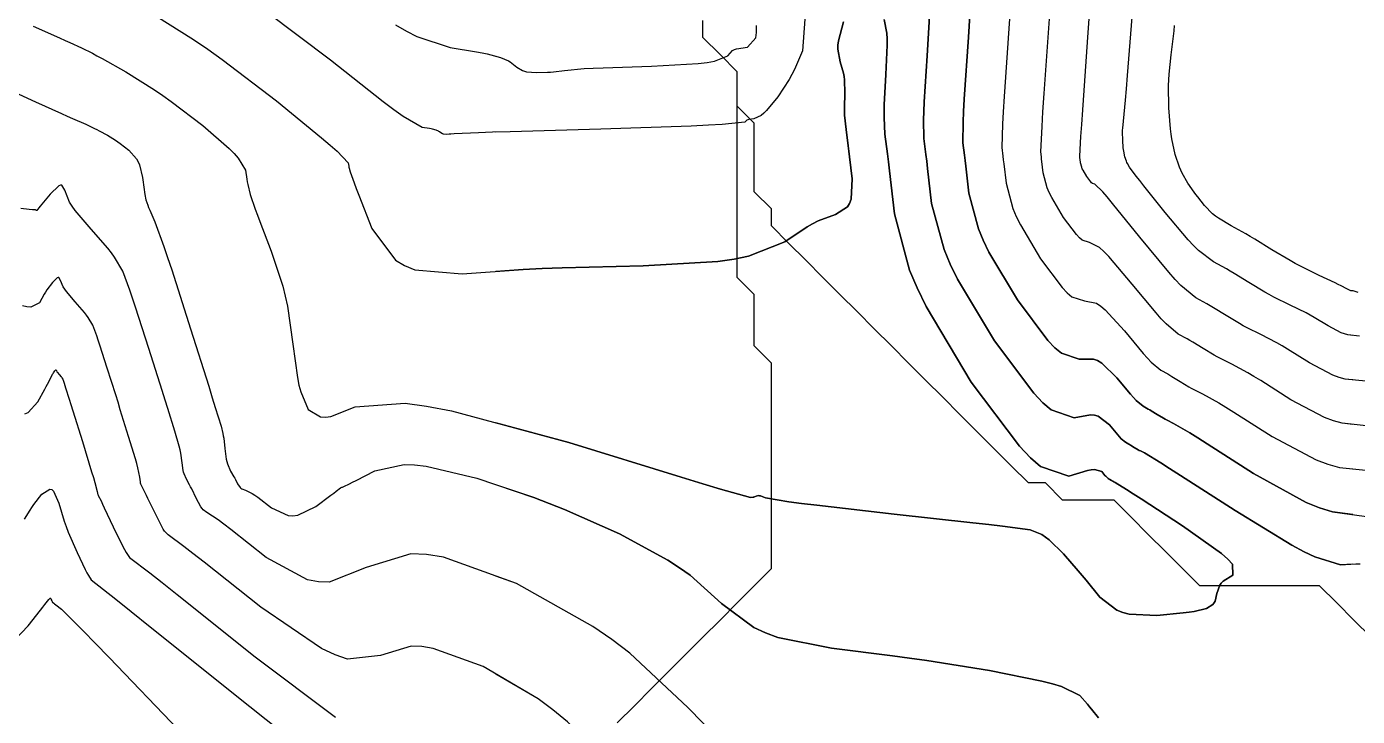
# Model space of a CAD drawing. Header units: metres. Extents: x 837117 to 838479, y 1189012 to 1191015.
# Drawn here: x 837797.5 to 837875.2, y 1190287.4 to 1190327.7 of the extents above; entities that cross this region are included whole.
import ezdxf

# ---------------------------------------------------------------- set-up
doc = ezdxf.new("R2010")
doc.units = ezdxf.units.M
doc.header["$LTSCALE"] = 0.3
for name, color, linetype in [('COTAS 10', 1, 'Continuous'), ('COTAS INT', 252, 'Continuous'), ('DRENAJE', 5, 'Continuous')]:
    doc.layers.add(name, color=color, linetype=linetype)

msp = doc.modelspace()

# ---------------------------------------------------------------- linework, layer by layer
at = {"layer": 'COTAS 10'}
for points in [[(837874.923, 1190296.318), (837874.215, 1190296.282), (837872.709, 1190296.737), (837872.086, 1190297.041), (837871.373, 1190297.422), (837868.052, 1190299.442), (837864.865, 1190301.492), (837864.237, 1190301.893), (837863.719, 1190302.221), (837862.763, 1190302.803), (837862.529, 1190302.919), (837862.465, 1190302.953), (837862.401, 1190302.989), (837862.175, 1190303.125), (837861.961, 1190303.257), (837861.905, 1190303.29), (837861.851, 1190303.321), (837861.666, 1190303.422), (837861.415, 1190303.634), (837861.318, 1190303.735), (837861.21, 1190303.856), (837860.721, 1190304.446), (837860.062, 1190304.942), (837859.847, 1190305.003), (837859.616, 1190305.032), (837858.665, 1190304.859), (837857.315, 1190305.309), (837856.834, 1190305.73), (837856.306, 1190306.28), (837854.01, 1190309.334), (837851.866, 1190312.932), (837851.434, 1190313.824), (837851.072, 1190314.671), (837850.346, 1190317.356), (837850.113, 1190319.392), (837850.062, 1190319.83), (837850.016, 1190320.214), (837849.899, 1190321.147), (837849.879, 1190322.238), (837849.895, 1190322.721), (837849.92, 1190323.282), (837850.088, 1190325.963), (837850.236, 1190328.609)], [(837850.236, 1190328.609), (837850.088, 1190325.963), (837849.92, 1190323.282), (837849.895, 1190322.721), (837849.879, 1190322.238), (837849.899, 1190321.147), (837850.016, 1190320.214), (837850.062, 1190319.83), (837850.113, 1190319.392), (837850.346, 1190317.356), (837851.072, 1190314.671), (837851.434, 1190313.824), (837851.866, 1190312.932), (837854.01, 1190309.334), (837856.306, 1190306.28), (837856.834, 1190305.73), (837857.315, 1190305.309), (837858.665, 1190304.859), (837859.616, 1190305.032), (837859.847, 1190305.003), (837860.062, 1190304.942), (837860.721, 1190304.446), (837861.21, 1190303.856), (837861.318, 1190303.735), (837861.415, 1190303.634), (837861.666, 1190303.422), (837861.851, 1190303.321), (837861.905, 1190303.29), (837861.961, 1190303.257), (837862.175, 1190303.125), (837862.401, 1190302.989), (837862.465, 1190302.953), (837862.529, 1190302.919), (837862.763, 1190302.803), (837863.719, 1190302.221), (837864.237, 1190301.893), (837864.865, 1190301.492), (837868.052, 1190299.442), (837871.373, 1190297.422), (837872.086, 1190297.041), (837872.709, 1190296.737), (837874.215, 1190296.282), (837875.109, 1190296.328), (837875.346, 1190296.339)], [(837874.923, 1190309.659), (837874.642, 1190309.689), (837874.447, 1190309.746), (837874.248, 1190309.819), (837873.495, 1190310.217), (837872.679, 1190310.709), (837872.44, 1190310.841), (837872.196, 1190310.971), (837871.265, 1190311.428), (837870.309, 1190311.9), (837870.048, 1190312.04), (837869.789, 1190312.184), (837868.868, 1190312.739), (837867.996, 1190313.278), (837867.768, 1190313.413), (837867.546, 1190313.541), (837866.794, 1190313.95), (837865.926, 1190314.616), (837865.632, 1190314.905), (837865.314, 1190315.24), (837863.969, 1190316.83), (837862.738, 1190318.385), (837862.493, 1190318.698), (837862.288, 1190318.96), (837861.893, 1190319.48), (837861.774, 1190319.686), (837861.745, 1190319.749), (837861.717, 1190319.816), (837861.627, 1190320.079), (837861.558, 1190320.4), (837861.543, 1190320.503), (837861.53, 1190320.611), (837861.498, 1190321.051), (837861.492, 1190321.511), (837861.496, 1190321.632), (837861.501, 1190321.75), (837861.542, 1190322.153), (837861.658, 1190323.393), (837861.712, 1190324.038), (837861.776, 1190324.815), (837862.084, 1190328.711)], [(837875.316, 1190309.618), (837874.642, 1190309.689), (837874.447, 1190309.746), (837874.248, 1190309.819), (837873.495, 1190310.217), (837872.679, 1190310.709), (837872.44, 1190310.841), (837872.196, 1190310.971), (837871.265, 1190311.428), (837870.309, 1190311.9), (837870.048, 1190312.04), (837869.789, 1190312.184), (837868.868, 1190312.739), (837867.996, 1190313.278), (837867.768, 1190313.413), (837867.546, 1190313.541), (837866.794, 1190313.95), (837865.926, 1190314.616), (837865.632, 1190314.905), (837865.314, 1190315.24), (837863.969, 1190316.83), (837862.738, 1190318.385), (837862.493, 1190318.698), (837862.288, 1190318.96), (837861.893, 1190319.48), (837861.774, 1190319.686), (837861.745, 1190319.749), (837861.717, 1190319.816), (837861.627, 1190320.079), (837861.558, 1190320.4), (837861.543, 1190320.503), (837861.53, 1190320.611), (837861.498, 1190321.051), (837861.492, 1190321.511), (837861.496, 1190321.632), (837861.501, 1190321.75), (837861.542, 1190322.153), (837861.658, 1190323.393), (837861.712, 1190324.038), (837861.776, 1190324.815), (837862.084, 1190328.711)], [(837796.586, 1190323.972), (837798.051, 1190323.296), (837799.577, 1190322.606), (837799.914, 1190322.455), (837800.214, 1190322.32), (837800.989, 1190321.977), (837801.506, 1190321.739), (837801.644, 1190321.672), (837801.78, 1190321.603), (837802.25, 1190321.349), (837802.72, 1190321.056), (837802.855, 1190320.963), (837802.993, 1190320.865), (837803.51, 1190320.469), (837803.955, 1190319.963), (837804.049, 1190319.795), (837804.129, 1190319.615), (837804.309, 1190318.866), (837804.395, 1190318.164), (837804.416, 1190318.013), (837804.436, 1190317.881), (837804.497, 1190317.564), (837804.609, 1190317.251), (837804.661, 1190317.122), (837804.722, 1190316.974), (837805.016, 1190316.288), (837805.552, 1190314.84), (837805.765, 1190314.213), (837806.005, 1190313.487), (837807.108, 1190310.045), (837808.164, 1190306.69), (837808.375, 1190306.019), (837808.551, 1190305.459), (837808.893, 1190304.367), (837808.994, 1190303.944), (837809.017, 1190303.806), (837809.038, 1190303.659), (837809.098, 1190303.053), (837809.178, 1190302.448), (837809.213, 1190302.301), (837809.252, 1190302.164), (837809.437, 1190301.745), (837809.633, 1190301.411), (837809.68, 1190301.327), (837809.724, 1190301.247), (837809.854, 1190300.991), (837809.991, 1190300.794), (837810.038, 1190300.752), (837810.09, 1190300.716), (837810.312, 1190300.629), (837810.696, 1190300.44), (837810.85, 1190300.339), (837811.025, 1190300.217), (837811.83, 1190299.601), (837812.797, 1190299.154), (837813.075, 1190299.138), (837813.357, 1190299.169), (837814.41, 1190299.673), (837815.291, 1190300.332), (837815.464, 1190300.461), (837815.606, 1190300.568), (837815.864, 1190300.759), (837815.929, 1190300.796), (837815.949, 1190300.805), (837815.971, 1190300.814), (837816.057, 1190300.842), (837816.389, 1190300.999), (837816.565, 1190301.089), (837816.778, 1190301.198), (837817.85, 1190301.763), (837819.562, 1190302.119), (837820.177, 1190302.098), (837820.854, 1190302.025), (837823.81, 1190301.326), (837827.128, 1190300.196), (837828.033, 1190299.851), (837828.931, 1190299.492), (837832.126, 1190298.078), (837834.959, 1190296.541), (837835.629, 1190296.104), (837836.25, 1190295.662), (837838.078, 1190294.025), (837839.98, 1190292.607), (837840.647, 1190292.303), (837841.374, 1190292.039), (837844.509, 1190291.403), (837848.07, 1190290.97), (837849.067, 1190290.833), (837850.068, 1190290.688), (837853.723, 1190290.101), (837856.774, 1190289.491), (837857.394, 1190289.33), (837857.918, 1190289.174), (837858.999, 1190288.64), (837859.438, 1190288.134), (837859.557, 1190287.994), (837859.674, 1190287.855), (837860.085, 1190287.354)], [(837860.085, 1190287.354), (837859.674, 1190287.855), (837859.557, 1190287.994), (837859.438, 1190288.134), (837858.999, 1190288.64), (837857.918, 1190289.174), (837857.394, 1190289.33), (837856.774, 1190289.491), (837853.723, 1190290.101), (837850.068, 1190290.688), (837849.067, 1190290.833), (837848.07, 1190290.97), (837844.509, 1190291.403), (837841.374, 1190292.039), (837840.647, 1190292.303), (837839.98, 1190292.607), (837838.078, 1190294.025), (837836.25, 1190295.662), (837835.629, 1190296.104), (837834.959, 1190296.541), (837832.126, 1190298.078), (837828.931, 1190299.492), (837828.033, 1190299.851), (837827.128, 1190300.196), (837824.923, 1190300.947)], [(837796.861, 1190291.894), (837797.626, 1190292.721), (837798.34, 1190293.625), (837798.484, 1190293.806), (837798.603, 1190293.956), (837798.837, 1190294.249), (837798.903, 1190294.316), (837798.917, 1190294.325), (837798.928, 1190294.329), (837798.953, 1190294.309), (837798.969, 1190294.258), (837798.974, 1190294.243), (837798.98, 1190294.228), (837799.004, 1190294.171), (837799.027, 1190294.124), (837799.031, 1190294.115), (837799.035, 1190294.107), (837799.043, 1190294.095), (837799.125, 1190294.031), (837799.175, 1190293.99), (837799.238, 1190293.94), (837799.567, 1190293.677), (837800.866, 1190292.397), (837801.541, 1190291.706), (837802.353, 1190290.869), (837806.423, 1190286.63)]]:
    msp.add_lwpolyline(points, dxfattribs=at)
at = {"layer": 'COTAS INT'}
for points in [[(837874.923, 1190307.063), (837874.476, 1190307.11), (837874.123, 1190307.213), (837873.764, 1190307.344), (837872.406, 1190308.062), (837871.116, 1190308.865), (837870.8, 1190309.051), (837870.5, 1190309.221), (837869.565, 1190309.703), (837868.753, 1190310.103), (837868.531, 1190310.222), (837868.311, 1190310.345), (837867.529, 1190310.816), (837866.789, 1190311.274), (837866.596, 1190311.388), (837866.407, 1190311.497), (837865.769, 1190311.845), (837864.898, 1190312.578), (837864.564, 1190312.93), (837864.189, 1190313.346), (837862.497, 1190315.389), (837860.904, 1190317.362), (837860.591, 1190317.735), (837860.333, 1190318.033), (837859.866, 1190318.484), (837859.731, 1190318.529), (837859.683, 1190318.571), (837859.63, 1190318.626), (837859.4, 1190318.932), (837859.186, 1190319.292), (837859.142, 1190319.382), (837859.106, 1190319.467), (837859.033, 1190319.735), (837859.01, 1190319.939), (837859.005, 1190319.983), (837859, 1190320.021), (837858.989, 1190320.115), (837859.061, 1190321.256), (837859.109, 1190321.956), (837859.169, 1190322.821), (837859.489, 1190327.33), (837859.839, 1190332.194)], [(837875.69, 1190306.982), (837874.476, 1190307.11), (837874.123, 1190307.213), (837873.764, 1190307.344), (837872.406, 1190308.062), (837871.116, 1190308.865), (837870.8, 1190309.051), (837870.5, 1190309.221), (837869.565, 1190309.703), (837868.753, 1190310.103), (837868.531, 1190310.222), (837868.311, 1190310.345), (837867.529, 1190310.816), (837866.789, 1190311.274), (837866.596, 1190311.388), (837866.407, 1190311.497), (837865.769, 1190311.845), (837864.898, 1190312.578), (837864.564, 1190312.93), (837864.189, 1190313.346), (837862.497, 1190315.389), (837860.904, 1190317.362), (837860.591, 1190317.735), (837860.333, 1190318.033), (837859.866, 1190318.484), (837859.731, 1190318.529), (837859.683, 1190318.571), (837859.63, 1190318.626), (837859.4, 1190318.932), (837859.186, 1190319.292), (837859.142, 1190319.382), (837859.106, 1190319.467), (837859.033, 1190319.735), (837859.01, 1190319.939), (837859.005, 1190319.983), (837859, 1190320.021), (837858.989, 1190320.115), (837859.061, 1190321.256), (837859.109, 1190321.956), (837859.169, 1190322.821), (837859.489, 1190327.33), (837859.839, 1190332.194)], [(837874.923, 1190299.203), (837873.732, 1190299.361), (837872.987, 1190299.605), (837872.211, 1190299.915), (837869.14, 1190301.597), (837866.428, 1190303.336), (837865.878, 1190303.683), (837865.414, 1190303.971), (837864.464, 1190304.528), (837864.085, 1190304.715), (837863.981, 1190304.77), (837863.879, 1190304.828), (837863.514, 1190305.047), (837863.168, 1190305.261), (837863.078, 1190305.314), (837862.99, 1190305.365), (837862.692, 1190305.528), (837862.286, 1190305.87), (837862.13, 1190306.034), (837861.955, 1190306.228), (837861.165, 1190307.181), (837860.273, 1190308.047), (837860.033, 1190308.186), (837859.796, 1190308.282), (837858.965, 1190308.265), (837857.919, 1190308.614), (837857.546, 1190308.94), (837857.137, 1190309.366), (837855.358, 1190311.733), (837853.696, 1190314.522), (837853.361, 1190315.213), (837853.08, 1190315.87), (837852.518, 1190317.951), (837852.337, 1190319.529), (837852.298, 1190319.868), (837852.262, 1190320.166), (837852.171, 1190320.889), (837852.183, 1190322.107), (837852.212, 1190322.716), (837852.252, 1190323.443), (837852.492, 1190327.051), (837852.717, 1190330.629)], [(837852.717, 1190330.629), (837852.492, 1190327.051), (837852.252, 1190323.443), (837852.212, 1190322.716), (837852.183, 1190322.107), (837852.171, 1190320.889), (837852.262, 1190320.166), (837852.298, 1190319.868), (837852.337, 1190319.529), (837852.518, 1190317.951), (837853.08, 1190315.87), (837853.361, 1190315.213), (837853.696, 1190314.522), (837855.358, 1190311.733), (837857.137, 1190309.366), (837857.546, 1190308.94), (837857.919, 1190308.614), (837858.965, 1190308.265), (837859.796, 1190308.282), (837860.033, 1190308.186), (837860.273, 1190308.047), (837861.165, 1190307.181), (837861.955, 1190306.228), (837862.13, 1190306.034), (837862.286, 1190305.87), (837862.692, 1190305.528), (837862.99, 1190305.365), (837863.078, 1190305.314), (837863.168, 1190305.261), (837863.514, 1190305.047), (837863.879, 1190304.828), (837863.981, 1190304.77), (837864.085, 1190304.715), (837864.464, 1190304.528), (837865.414, 1190303.971), (837865.878, 1190303.683), (837866.428, 1190303.336), (837869.14, 1190301.597), (837872.211, 1190299.915), (837872.987, 1190299.605), (837873.732, 1190299.361), (837876.153, 1190299.04)], [(837874.923, 1190304.467), (837874.309, 1190304.532), (837873.799, 1190304.68), (837873.28, 1190304.87), (837871.318, 1190305.907), (837869.554, 1190307.022), (837869.159, 1190307.262), (837868.805, 1190307.471), (837867.864, 1190307.978), (837867.197, 1190308.307), (837867.015, 1190308.405), (837866.834, 1190308.506), (837866.191, 1190308.893), (837865.582, 1190309.27), (837865.423, 1190309.364), (837865.268, 1190309.453), (837864.743, 1190309.739), (837864.027, 1190310.342), (837863.752, 1190310.631), (837863.444, 1190310.974), (837862.053, 1190312.653), (837860.694, 1190314.257), (837860.405, 1190314.552), (837860.154, 1190314.783), (837859.566, 1190315.078), (837859.127, 1190315.224), (837858.971, 1190315.361), (837858.799, 1190315.54), (837858.053, 1190316.533), (837857.356, 1190317.702), (837857.215, 1190317.992), (837857.098, 1190318.268), (837856.862, 1190319.14), (837856.786, 1190319.802), (837856.769, 1190319.945), (837856.754, 1190320.07), (837856.716, 1190320.373), (837856.79, 1190321.845), (837856.845, 1190322.707), (837856.916, 1190323.765), (837857.299, 1190329.227)], [(837876.064, 1190304.347), (837874.309, 1190304.532), (837873.799, 1190304.68), (837873.28, 1190304.87), (837871.318, 1190305.907), (837869.554, 1190307.022), (837869.159, 1190307.262), (837868.805, 1190307.471), (837867.864, 1190307.978), (837867.197, 1190308.307), (837867.015, 1190308.405), (837866.834, 1190308.506), (837866.191, 1190308.893), (837865.582, 1190309.27), (837865.423, 1190309.364), (837865.268, 1190309.453), (837864.743, 1190309.739), (837864.027, 1190310.342), (837863.752, 1190310.631), (837863.444, 1190310.974), (837862.053, 1190312.653), (837860.694, 1190314.257), (837860.405, 1190314.552), (837860.154, 1190314.783), (837859.566, 1190315.078), (837859.127, 1190315.224), (837858.971, 1190315.361), (837858.799, 1190315.54), (837858.053, 1190316.533), (837857.356, 1190317.702), (837857.215, 1190317.992), (837857.098, 1190318.268), (837856.862, 1190319.14), (837856.786, 1190319.802), (837856.769, 1190319.945), (837856.754, 1190320.07), (837856.716, 1190320.373), (837856.79, 1190321.845), (837856.845, 1190322.707), (837856.916, 1190323.765), (837857.299, 1190329.227)], [(837797.928, 1190327.71), (837799.458, 1190327.019), (837799.784, 1190326.872), (837800.068, 1190326.744), (837800.744, 1190326.444), (837801.383, 1190326.122), (837801.645, 1190325.981), (837801.943, 1190325.817), (837803.326, 1190325.037), (837805.001, 1190323.993), (837805.484, 1190323.662), (837805.975, 1190323.313), (837807.816, 1190321.903), (837809.351, 1190320.574), (837809.649, 1190320.277), (837809.891, 1190320.01), (837810.309, 1190319.3), (837810.388, 1190318.773), (837810.417, 1190318.621), (837810.45, 1190318.467), (837810.593, 1190317.888), (837810.88, 1190317.02), (837811.003, 1190316.682), (837811.144, 1190316.303), (837811.81, 1190314.582), (837812.484, 1190312.537), (837812.63, 1190311.953), (837812.758, 1190311.361), (837813.076, 1190309.157), (837813.338, 1190307.199), (837813.431, 1190306.761), (837813.533, 1190306.368), (837813.974, 1190305.329), (837814.697, 1190304.901), (837814.977, 1190304.895), (837815.291, 1190304.937), (837816.712, 1190305.494), (837819.625, 1190305.705), (837820.879, 1190305.529), (837822.328, 1190305.252), (837829.178, 1190303.404), (837835.741, 1190301.385), (837837.008, 1190301), (837838.038, 1190300.69), (837839.771, 1190300.201), (837839.933, 1190300.216), (837839.971, 1190300.224), (837840.007, 1190300.235), (837840.114, 1190300.288), (837840.251, 1190300.313), (837840.306, 1190300.305), (837840.368, 1190300.291), (837840.655, 1190300.189), (837842.011, 1190299.956), (837842.748, 1190299.859), (837843.641, 1190299.749), (837848.17, 1190299.236), (837852.762, 1190298.729), (837853.694, 1190298.623), (837854.48, 1190298.531), (837856.091, 1190298.322), (837856.787, 1190298.037), (837856.995, 1190297.897), (837857.21, 1190297.731), (837858.042, 1190296.909), (837858.9, 1190295.918), (837859.132, 1190295.644), (837859.361, 1190295.372), (837860.167, 1190294.392), (837861.156, 1190293.634), (837861.501, 1190293.501), (837861.877, 1190293.402), (837863.489, 1190293.323), (837865.035, 1190293.469), (837865.369, 1190293.511), (837865.662, 1190293.554), (837866.381, 1190293.716), (837866.751, 1190293.953), (837866.825, 1190294.043), (837866.885, 1190294.144), (837866.998, 1190294.596), (837867.158, 1190295.079), (837867.248, 1190295.199), (837867.359, 1190295.314), (837867.924, 1190295.677), (837867.898, 1190296.317), (837867.636, 1190296.605), (837867.263, 1190296.941), (837864.996, 1190298.558), (837862.574, 1190300.12), (837862.104, 1190300.421), (837861.721, 1190300.666), (837861.063, 1190301.078), (837860.973, 1190301.123), (837860.923, 1190301.149), (837860.837, 1190301.202), (837860.754, 1190301.253), (837860.712, 1190301.277), (837860.641, 1190301.316), (837860.544, 1190301.398), (837860.507, 1190301.437), (837860.465, 1190301.483), (837860.277, 1190301.71), (837859.852, 1190301.837), (837859.661, 1190301.82), (837859.437, 1190301.781), (837858.365, 1190301.453), (837856.711, 1190302.004), (837856.121, 1190302.52), (837855.475, 1190303.193), (837852.662, 1190306.934), (837850.036, 1190311.341), (837849.507, 1190312.435), (837849.063, 1190313.472), (837848.174, 1190316.761), (837847.889, 1190319.255), (837847.826, 1190319.792), (837847.77, 1190320.262), (837847.626, 1190321.406), (837847.575, 1190322.369), (837847.578, 1190322.725), (837847.588, 1190323.121), (837847.684, 1190324.874), (837847.755, 1190326.589), (837847.749, 1190326.96), (837847.732, 1190327.285), (837847.576, 1190328.087)], [(837804.403, 1190328.726), (837807.283, 1190326.93), (837808.113, 1190326.362), (837808.957, 1190325.762), (837812.123, 1190323.337), (837814.746, 1190321.186), (837815.249, 1190320.758), (837815.654, 1190320.404), (837816.31, 1190319.733), (837816.34, 1190319.533), (837816.351, 1190319.475), (837816.363, 1190319.416), (837816.418, 1190319.196), (837816.651, 1190318.552), (837816.775, 1190318.227), (837816.926, 1190317.837), (837817.687, 1190315.897), (837819.061, 1190314.058), (837819.598, 1190313.733), (837820.202, 1190313.486), (837822.949, 1190313.259), (837826.508, 1190313.506), (837827.625, 1190313.56), (837828.799, 1190313.606), (837833.51, 1190313.72), (837837.87, 1190313.978), (837838.822, 1190314.115), (837839.663, 1190314.282), (837841.778, 1190315.122), (837843.078, 1190315.991), (837843.405, 1190316.175), (837843.719, 1190316.335), (837844.733, 1190316.709), (837845.443, 1190317.158), (837845.565, 1190317.365), (837845.654, 1190317.608), (837845.706, 1190318.787), (837845.555, 1190320.088), (837845.516, 1190320.409), (837845.479, 1190320.712), (837845.354, 1190321.664), (837845.272, 1190322.5), (837845.261, 1190322.73), (837845.256, 1190322.96), (837845.281, 1190323.786), (837845.274, 1190324.568), (837845.249, 1190324.771), (837845.214, 1190324.966), (837845.004, 1190325.621), (837844.868, 1190326.351), (837844.88, 1190326.595), (837844.913, 1190326.856), (837845.209, 1190327.95)], [(837842.95, 1190328.109), (837842.81, 1190326.266), (837842.344, 1190325.173), (837842.192, 1190324.88), (837842.031, 1190324.59), (837841.366, 1190323.576), (837840.711, 1190322.777), (837840.555, 1190322.624), (837840.41, 1190322.499), (837839.979, 1190322.293), (837839.68, 1190322.255), (837839.619, 1190322.236), (837839.567, 1190322.214), (837839.456, 1190322.107), (837838.136, 1190321.965), (837837.321, 1190321.922), (837836.312, 1190321.877), (837831.047, 1190321.701), (837825.758, 1190321.544), (837824.733, 1190321.512), (837823.9, 1190321.484), (837822.479, 1190321.424), (837822.302, 1190321.4), (837822.253, 1190321.396), (837822.204, 1190321.393), (837822.025, 1190321.388), (837821.867, 1190321.403), (837821.831, 1190321.411), (837821.799, 1190321.422), (837821.71, 1190321.477), (837821.629, 1190321.543), (837821.601, 1190321.56), (837821.571, 1190321.577), (837821.442, 1190321.634), (837821.23, 1190321.692), (837821.147, 1190321.709), (837821.053, 1190321.727), (837820.629, 1190321.796), (837819.507, 1190322.441), (837818.973, 1190322.821), (837818.344, 1190323.289), (837815.265, 1190325.709), (837811.508, 1190328.558)], [(837842.95, 1190328.109), (837842.81, 1190326.266), (837842.344, 1190325.173), (837842.192, 1190324.88), (837842.031, 1190324.59), (837841.366, 1190323.576), (837840.711, 1190322.777), (837840.555, 1190322.624), (837840.41, 1190322.499), (837839.979, 1190322.293), (837839.68, 1190322.255), (837839.619, 1190322.236), (837839.567, 1190322.214), (837839.456, 1190322.107), (837838.136, 1190321.965), (837837.321, 1190321.922), (837836.312, 1190321.877), (837831.047, 1190321.701), (837825.758, 1190321.544), (837824.923, 1190321.518)], [(837847.576, 1190328.087), (837847.732, 1190327.285), (837847.749, 1190326.96), (837847.755, 1190326.589), (837847.684, 1190324.874), (837847.588, 1190323.121), (837847.578, 1190322.725), (837847.575, 1190322.369), (837847.626, 1190321.406), (837847.77, 1190320.262), (837847.826, 1190319.792), (837847.889, 1190319.255), (837848.174, 1190316.761), (837849.063, 1190313.472), (837849.507, 1190312.435), (837850.036, 1190311.341), (837852.662, 1190306.934), (837855.475, 1190303.193), (837856.121, 1190302.52), (837856.711, 1190302.004), (837858.365, 1190301.453), (837859.437, 1190301.781), (837859.661, 1190301.82), (837859.852, 1190301.837), (837860.277, 1190301.71), (837860.465, 1190301.483), (837860.507, 1190301.437), (837860.544, 1190301.398), (837860.641, 1190301.316), (837860.712, 1190301.277), (837860.754, 1190301.253), (837860.837, 1190301.202), (837860.923, 1190301.149), (837860.973, 1190301.123), (837861.063, 1190301.078), (837861.721, 1190300.666), (837862.104, 1190300.421), (837862.574, 1190300.12), (837864.996, 1190298.558), (837867.263, 1190296.941), (837867.636, 1190296.605), (837867.898, 1190296.317), (837867.924, 1190295.677), (837867.359, 1190295.314), (837867.248, 1190295.199), (837867.158, 1190295.079), (837866.998, 1190294.596), (837866.885, 1190294.144), (837866.825, 1190294.043), (837866.751, 1190293.953), (837866.381, 1190293.716), (837865.662, 1190293.554), (837865.369, 1190293.511), (837865.035, 1190293.469), (837863.489, 1190293.323), (837861.877, 1190293.402), (837861.501, 1190293.501), (837861.156, 1190293.634), (837860.167, 1190294.392), (837859.361, 1190295.372), (837859.132, 1190295.644), (837858.9, 1190295.918), (837858.042, 1190296.909), (837857.21, 1190297.731), (837856.995, 1190297.897), (837856.787, 1190298.037), (837856.091, 1190298.322), (837854.48, 1190298.531), (837853.694, 1190298.623), (837852.762, 1190298.729), (837848.17, 1190299.236), (837843.641, 1190299.749), (837842.748, 1190299.859), (837842.011, 1190299.956), (837840.655, 1190300.189), (837840.368, 1190300.291), (837840.306, 1190300.305), (837840.251, 1190300.313), (837840.114, 1190300.288), (837840.007, 1190300.235), (837839.971, 1190300.224), (837839.933, 1190300.216), (837839.771, 1190300.201), (837838.038, 1190300.69), (837837.008, 1190301), (837835.741, 1190301.385), (837829.178, 1190303.404), (837824.923, 1190304.552)], [(837854.895, 1190328.139), (837854.584, 1190323.604), (837854.529, 1190322.711), (837854.486, 1190321.976), (837854.444, 1190320.631), (837854.508, 1190320.118), (837854.533, 1190319.907), (837854.562, 1190319.665), (837854.69, 1190318.546), (837855.089, 1190317.069), (837855.288, 1190316.603), (837855.526, 1190316.112), (837856.705, 1190314.133), (837857.968, 1190312.453), (837858.258, 1190312.151), (837858.523, 1190311.919), (837859.266, 1190311.672), (837859.975, 1190311.532), (837860.219, 1190311.369), (837860.483, 1190311.152), (837861.609, 1190309.917), (837862.699, 1190308.601), (837862.941, 1190308.333), (837863.157, 1190308.106), (837863.718, 1190307.633), (837864.129, 1190307.409), (837864.251, 1190307.339), (837864.375, 1190307.265), (837864.852, 1190306.97), (837865.356, 1190306.667), (837865.498, 1190306.588), (837865.641, 1190306.511), (837866.164, 1190306.253), (837867.109, 1190305.721), (837867.518, 1190305.472), (837867.991, 1190305.179), (837870.229, 1190303.752), (837872.796, 1190302.395), (837873.476, 1190302.146), (837874.142, 1190301.953), (837876.438, 1190301.711)], [(837854.895, 1190328.139), (837854.584, 1190323.604), (837854.529, 1190322.711), (837854.486, 1190321.976), (837854.444, 1190320.631), (837854.508, 1190320.118), (837854.533, 1190319.907), (837854.562, 1190319.665), (837854.69, 1190318.546), (837855.089, 1190317.069), (837855.288, 1190316.603), (837855.526, 1190316.112), (837856.705, 1190314.133), (837857.968, 1190312.453), (837858.258, 1190312.151), (837858.523, 1190311.919), (837859.266, 1190311.672), (837859.975, 1190311.532), (837860.219, 1190311.369), (837860.483, 1190311.152), (837861.609, 1190309.917), (837862.699, 1190308.601), (837862.941, 1190308.333), (837863.157, 1190308.106), (837863.718, 1190307.633), (837864.129, 1190307.409), (837864.251, 1190307.339), (837864.375, 1190307.265), (837864.852, 1190306.97), (837865.356, 1190306.667), (837865.498, 1190306.588), (837865.641, 1190306.511), (837866.164, 1190306.253), (837867.109, 1190305.721), (837867.518, 1190305.472), (837867.991, 1190305.179), (837870.229, 1190303.752), (837872.796, 1190302.395), (837873.476, 1190302.146), (837874.142, 1190301.953), (837874.923, 1190301.871)], [(837819.069, 1190327.777), (837819.703, 1190327.41), (837820.308, 1190327.101), (837822.263, 1190326.463), (837823.789, 1190326.214), (837824.125, 1190326.149), (837824.423, 1190326.087), (837825.187, 1190325.879), (837825.65, 1190325.674), (837825.759, 1190325.613), (837825.859, 1190325.551), (837826.152, 1190325.315), (837826.47, 1190325.115), (837826.587, 1190325.077), (837826.716, 1190325.046), (837827.283, 1190324.993), (837827.928, 1190325.01), (837828.106, 1190325.022), (837828.283, 1190325.038), (837828.919, 1190325.121), (837830.083, 1190325.225), (837830.593, 1190325.253), (837831.184, 1190325.28), (837834, 1190325.378), (837836.72, 1190325.528), (837837.251, 1190325.588), (837837.686, 1190325.657), (837838.457, 1190325.972), (837838.721, 1190326.275), (837838.837, 1190326.336), (837838.972, 1190326.386), (837839.612, 1190326.485), (837840.099, 1190327.014), (837840.137, 1190327.336), (837840.133, 1190327.734)], [(837845.209, 1190327.95), (837844.913, 1190326.856), (837844.88, 1190326.595), (837844.868, 1190326.351), (837845.004, 1190325.621), (837845.214, 1190324.966), (837845.249, 1190324.771), (837845.274, 1190324.568), (837845.281, 1190323.786), (837845.256, 1190322.96), (837845.261, 1190322.73), (837845.272, 1190322.5), (837845.354, 1190321.664), (837845.479, 1190320.712), (837845.516, 1190320.409), (837845.555, 1190320.088), (837845.706, 1190318.787), (837845.654, 1190317.608), (837845.565, 1190317.365), (837845.443, 1190317.158), (837844.733, 1190316.709), (837843.719, 1190316.335), (837843.405, 1190316.175), (837843.078, 1190315.991), (837841.778, 1190315.122), (837839.663, 1190314.282), (837838.822, 1190314.115), (837837.87, 1190313.978), (837833.51, 1190313.72), (837828.799, 1190313.606), (837827.625, 1190313.56), (837826.508, 1190313.506), (837824.923, 1190313.396)], [(837824.923, 1190325.951), (837825.187, 1190325.879), (837825.65, 1190325.674), (837825.759, 1190325.613), (837825.859, 1190325.551), (837826.152, 1190325.315), (837826.47, 1190325.115), (837826.587, 1190325.077), (837826.716, 1190325.046), (837827.283, 1190324.993), (837827.928, 1190325.01), (837828.106, 1190325.022), (837828.283, 1190325.038), (837828.919, 1190325.121), (837830.083, 1190325.225), (837830.593, 1190325.253), (837831.184, 1190325.28), (837834, 1190325.378), (837836.72, 1190325.528), (837837.251, 1190325.588), (837837.686, 1190325.657), (837838.457, 1190325.972), (837838.721, 1190326.275), (837838.837, 1190326.336), (837838.972, 1190326.386), (837839.612, 1190326.485), (837840.099, 1190327.014), (837840.137, 1190327.336), (837840.133, 1190327.734)], [(837874.923, 1190312.256), (837874.809, 1190312.268), (837874.771, 1190312.279), (837874.731, 1190312.294), (837874.583, 1190312.372), (837874.242, 1190312.552), (837874.081, 1190312.63), (837873.891, 1190312.721), (837872.966, 1190313.153), (837871.865, 1190313.696), (837871.565, 1190313.857), (837871.267, 1190314.023), (837870.206, 1190314.661), (837869.203, 1190315.282), (837868.941, 1190315.437), (837868.686, 1190315.585), (837867.82, 1190316.056), (837867.081, 1190316.494), (837866.906, 1190316.621), (837866.744, 1190316.75), (837866.264, 1190317.234), (837865.875, 1190317.739), (837865.77, 1190317.88), (837865.667, 1190318.023), (837865.302, 1190318.542), (837864.972, 1190319.119), (837864.889, 1190319.297), (837864.811, 1190319.484), (837864.559, 1190320.223), (837864.366, 1190321.121), (837864.324, 1190321.408), (837864.287, 1190321.712), (837864.196, 1190322.945), (837864.18, 1190324.234), (837864.19, 1190324.573), (837864.207, 1190324.904), (837864.319, 1190326.033), (837864.46, 1190327.123), (837864.495, 1190327.428), (837864.527, 1190327.736)], [(837875.234, 1190312.172), (837874.942, 1190312.254), (837874.809, 1190312.268), (837874.771, 1190312.279), (837874.731, 1190312.294), (837874.583, 1190312.372), (837874.242, 1190312.552), (837874.081, 1190312.63), (837873.891, 1190312.721), (837872.966, 1190313.153), (837871.865, 1190313.696), (837871.565, 1190313.857), (837871.267, 1190314.023), (837870.206, 1190314.661), (837869.203, 1190315.282), (837868.941, 1190315.437), (837868.686, 1190315.585), (837867.82, 1190316.056), (837867.081, 1190316.494), (837866.906, 1190316.621), (837866.744, 1190316.75), (837866.264, 1190317.234), (837865.875, 1190317.739), (837865.77, 1190317.88), (837865.667, 1190318.023), (837865.302, 1190318.542), (837864.972, 1190319.119), (837864.889, 1190319.297), (837864.811, 1190319.484), (837864.559, 1190320.223), (837864.366, 1190321.121), (837864.324, 1190321.408), (837864.287, 1190321.712), (837864.196, 1190322.945), (837864.18, 1190324.234), (837864.19, 1190324.573), (837864.207, 1190324.904), (837864.319, 1190326.033), (837864.46, 1190327.123), (837864.495, 1190327.428), (837864.527, 1190327.736)], [(837838.779, 1190285.23), (837836.127, 1190287.958), (837832.748, 1190291.112), (837831.69, 1190291.91), (837830.58, 1190292.677), (837826.127, 1190295.176), (837821.863, 1190296.713), (837820.871, 1190296.872), (837819.961, 1190296.917), (837817.357, 1190296.117), (837815.201, 1190295.263), (837814.574, 1190295.273), (837813.934, 1190295.39), (837811.513, 1190296.703), (837809.459, 1190298.328), (837809.049, 1190298.641), (837808.709, 1190298.896), (837808.058, 1190299.323), (837807.841, 1190299.475), (837807.775, 1190299.557), (837807.706, 1190299.656), (837807.435, 1190300.155), (837807.173, 1190300.698), (837807.109, 1190300.824), (837807.049, 1190300.94), (837806.865, 1190301.269), (837806.731, 1190301.574), (837806.702, 1190301.674), (837806.677, 1190301.781), (837806.619, 1190302.221), (837806.533, 1190302.798), (837806.491, 1190302.991), (837806.441, 1190303.198), (837806.194, 1190304.066), (837805.779, 1190305.392), (837805.624, 1190305.888), (837805.451, 1190306.44), (837804.677, 1190308.9), (837803.901, 1190311.311), (837803.726, 1190311.832), (837803.569, 1190312.29), (837803.145, 1190313.414), (837802.673, 1190314.221), (837802.485, 1190314.48), (837802.273, 1190314.753), (837801.3, 1190315.865), (837800.375, 1190316.947), (837800.193, 1190317.202), (837800.043, 1190317.438), (837799.768, 1190318.127), (837799.597, 1190318.434), (837799.513, 1190318.43), (837799.412, 1190318.386), (837798.912, 1190317.905), (837798.425, 1190317.311), (837798.331, 1190317.197), (837798.256, 1190317.104), (837798.133, 1190316.952), (837798.123, 1190316.947), (837798.119, 1190316.947), (837798.114, 1190316.949), (837798.089, 1190316.96), (837798.062, 1190316.973), (837798.055, 1190316.976), (837798.049, 1190316.978), (837798.027, 1190316.983), (837797.963, 1190316.987), (837797.929, 1190316.989), (837797.889, 1190316.992), (837797.687, 1190317.003), (837797.203, 1190317.061)], [(837829.105, 1190287.111), (837828.249, 1190287.805), (837827.383, 1190288.448), (837824.176, 1190290.343), (837821.27, 1190291.39), (837820.594, 1190291.499), (837819.973, 1190291.529), (837818.199, 1190290.984), (837816.267, 1190290.774), (837815.547, 1190291.015), (837814.748, 1190291.385), (837811.197, 1190293.805), (837807.892, 1190296.438), (837807.248, 1190296.943), (837806.723, 1190297.351), (837805.804, 1190298.016), (837805.592, 1190298.235), (837805.511, 1190298.362), (837805.421, 1190298.518), (837805.016, 1190299.32), (837804.622, 1190300.149), (837804.538, 1190300.321), (837804.465, 1190300.469), (837804.294, 1190300.794), (837804.21, 1190300.985), (837804.192, 1190301.047), (837804.177, 1190301.114), (837804.14, 1190301.389), (837804.028, 1190301.937), (837803.965, 1190302.176), (837803.888, 1190302.453), (837803.494, 1190303.765), (837803.008, 1190305.325), (837802.873, 1190305.758), (837802.738, 1190306.19), (837802.246, 1190307.755), (837801.816, 1190309.092), (837801.719, 1190309.381), (837801.632, 1190309.635), (837801.397, 1190310.258), (837801.135, 1190310.706), (837801.031, 1190310.849), (837800.913, 1190311.001), (837800.374, 1190311.618), (837799.861, 1190312.218), (837799.76, 1190312.359), (837799.677, 1190312.49), (837799.524, 1190312.872), (837799.429, 1190313.043), (837799.382, 1190313.04), (837799.326, 1190313.016), (837799.049, 1190312.749), (837798.728, 1190312.318), (837798.643, 1190312.191), (837798.561, 1190312.061), (837798.283, 1190311.56), (837797.78, 1190311.301), (837797.556, 1190311.322), (837797.297, 1190311.384)], [(837797.443, 1190305.083), (837797.629, 1190305.163), (837798.189, 1190305.775), (837798.593, 1190306.518), (837798.68, 1190306.68), (837798.757, 1190306.823), (837798.947, 1190307.185), (837799.058, 1190307.393), (837799.085, 1190307.44), (837799.11, 1190307.482), (837799.186, 1190307.593), (837799.241, 1190307.646), (837799.252, 1190307.65), (837799.261, 1190307.651), (837799.28, 1190307.617), (837799.31, 1190307.542), (837799.326, 1190307.517), (837799.346, 1190307.489), (837799.447, 1190307.371), (837799.553, 1190307.249), (837799.576, 1190307.219), (837799.597, 1190307.191), (837799.648, 1190307.103), (837799.695, 1190306.98), (837799.712, 1190306.93), (837799.731, 1190306.874), (837799.816, 1190306.61), (837800.025, 1190305.941), (837800.122, 1190305.627), (837800.237, 1190305.258), (837800.795, 1190303.465), (837801.335, 1190301.707), (837801.439, 1190301.362), (837801.523, 1190301.077), (837801.661, 1190300.557), (837801.676, 1190300.447), (837801.682, 1190300.42), (837801.689, 1190300.395), (837801.723, 1190300.319), (837801.881, 1190299.998), (837801.967, 1190299.818), (837802.071, 1190299.6), (837802.597, 1190298.485), (837803.136, 1190297.379), (837803.248, 1190297.166), (837803.343, 1190296.994), (837803.55, 1190296.709), (837804.736, 1190295.807), (837805.447, 1190295.245), (837806.325, 1190294.549), (837810.88, 1190290.907), (837815.562, 1190287.38)], [(837797.423, 1190298.944), (837797.747, 1190299.472), (837797.853, 1190299.627), (837797.967, 1190299.785), (837798.437, 1190300.387), (837798.903, 1190300.689), (837799.014, 1190300.659), (837799.117, 1190300.579), (837799.421, 1190299.879), (837799.739, 1190298.814), (837799.849, 1190298.504), (837799.97, 1190298.188), (837800.487, 1190296.994), (837800.965, 1190295.998), (837801.061, 1190295.807), (837801.141, 1190295.653), (837801.297, 1190295.402), (837802.749, 1190294.262), (837803.646, 1190293.547), (837804.758, 1190292.659), (837810.563, 1190288.009), (837816.376, 1190283.375)], [(837838.779, 1190285.23), (837836.127, 1190287.958), (837832.748, 1190291.112), (837831.69, 1190291.91), (837830.58, 1190292.677), (837826.127, 1190295.176), (837824.923, 1190295.61)], [(837875.348, 1190263.61), (837874.179, 1190264.154), (837868.565, 1190266.696), (837862.164, 1190269.305), (837860.5, 1190269.89), (837858.884, 1190270.417), (837853.437, 1190271.824), (837848.776, 1190272.932), (837847.655, 1190273.269), (837846.607, 1190273.621), (837843.437, 1190275), (837840.956, 1190276.42), (837840.344, 1190276.796), (837839.765, 1190277.165), (837837.941, 1190278.437), (837836.066, 1190280.062), (837835.455, 1190280.653), (837834.803, 1190281.306), (837832.116, 1190284.176), (837829.105, 1190287.111), (837828.249, 1190287.805), (837827.383, 1190288.448), (837824.923, 1190289.901)]]:
    msp.add_lwpolyline(points, dxfattribs=at)
at = {"layer": 'DRENAJE'}
for points in [[(837839.001, 1190323.044, 0), (837839.001, 1190324.043, 0), (837839.001, 1190325.043, 0), (837838.001, 1190326.043, 0), (837837.002, 1190327.042, 0), (837837.002, 1190328.042, 0)], [(837832.003, 1190287.056, 0), (837833.003, 1190288.055, 0), (837834.003, 1190289.055, 0), (837835.002, 1190290.055, 0), (837836.002, 1190291.054, 0), (837837.002, 1190292.054, 0), (837838.001, 1190293.054, 0), (837839.001, 1190294.053, 0), (837840.001, 1190295.053, 0), (837841, 1190296.053, 0), (837841, 1190297.052, 0), (837841, 1190298.052, 0), (837841, 1190299.052, 0), (837841, 1190300.051, 0), (837841, 1190301.051, 0), (837841, 1190302.051, 0), (837841, 1190303.05, 0), (837841, 1190304.05, 0), (837841, 1190305.05, 0), (837841, 1190306.049, 0), (837841, 1190307.049, 0), (837841, 1190308.049, 0), (837840.001, 1190309.048, 0), (837840.001, 1190310.048, 0), (837840.001, 1190311.048, 0), (837840.001, 1190312.047, 0), (837839.001, 1190313.047, 0), (837839.001, 1190314.047, 0), (837839.001, 1190315.046, 0), (837839.001, 1190316.046, 0), (837839.001, 1190317.046, 0), (837839.001, 1190318.045, 0), (837839.001, 1190319.045, 0), (837839.001, 1190320.045, 0), (837839.001, 1190321.044, 0), (837839.001, 1190322.044, 0), (837839.001, 1190323.044, 0)], [(837858.994, 1190300.051, 0), (837857.995, 1190300.051, 0), (837856.995, 1190301.051, 0), (837855.995, 1190301.051, 0), (837854.996, 1190302.051, 0), (837853.996, 1190303.05, 0), (837852.996, 1190304.05, 0), (837851.997, 1190305.05, 0), (837850.997, 1190306.049, 0), (837849.997, 1190307.049, 0), (837848.998, 1190308.049, 0), (837847.998, 1190309.048, 0), (837846.998, 1190310.048, 0), (837845.999, 1190311.048, 0), (837844.999, 1190312.047, 0), (837843.999, 1190313.047, 0), (837843, 1190314.047, 0), (837842, 1190315.046, 0), (837841, 1190316.046, 0), (837841, 1190317.046, 0), (837840.001, 1190318.045, 0), (837840.001, 1190319.045, 0), (837840.001, 1190320.045, 0), (837840.001, 1190321.044, 0), (837840.001, 1190322.044, 0), (837839.001, 1190323.044, 0)], [(837875.989, 1190292.054, 0), (837874.989, 1190293.054, 0), (837873.989, 1190294.053, 0), (837872.99, 1190295.053, 0), (837871.99, 1190295.053, 0), (837870.99, 1190295.053, 0), (837869.991, 1190295.053, 0), (837868.991, 1190295.053, 0), (837867.991, 1190295.053, 0), (837866.992, 1190295.053, 0), (837865.992, 1190295.053, 0), (837864.992, 1190296.053, 0), (837863.993, 1190297.052, 0), (837862.993, 1190298.052, 0), (837861.993, 1190299.052, 0), (837860.994, 1190300.051, 0), (837859.994, 1190300.051, 0), (837858.994, 1190300.051, 0)]]:
    msp.add_polyline3d(points, dxfattribs=at)

doc.saveas('drawing.dxf')
